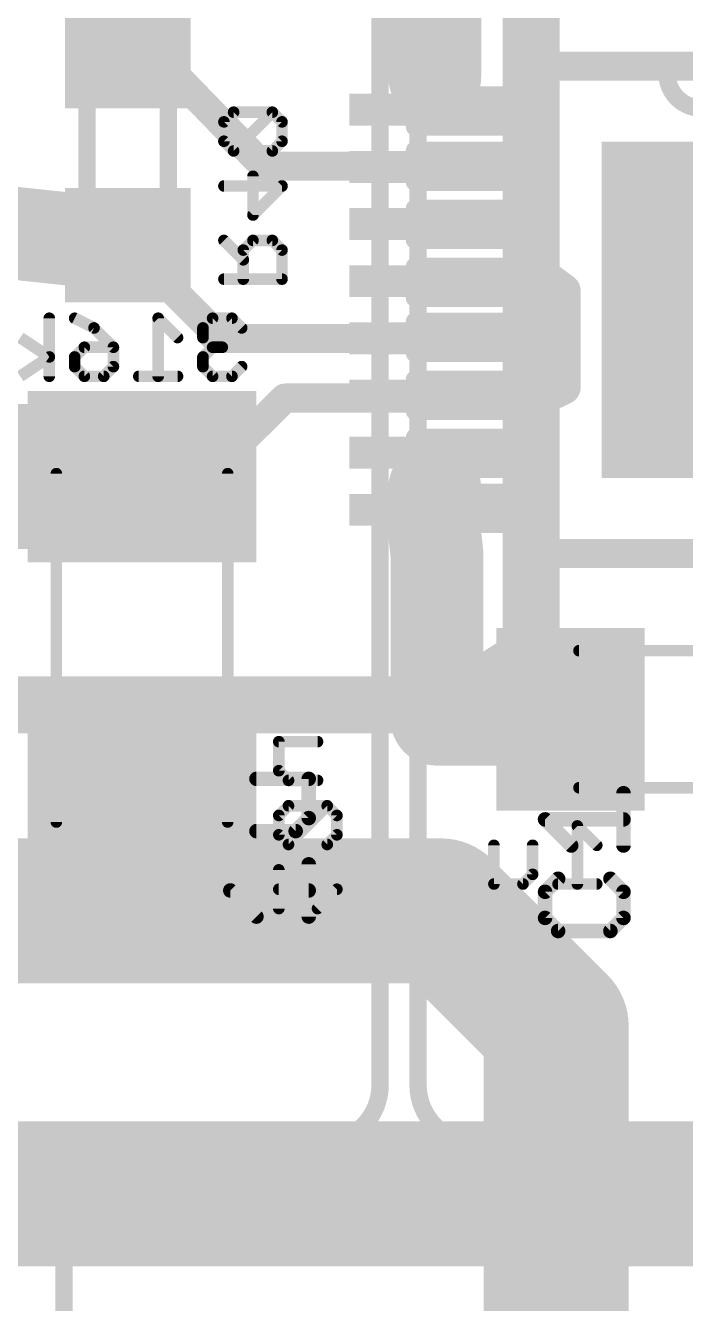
# Model space of a CAD drawing. Header units: inches. Extents: x -5 to 142, y -3 to 122.
# Drawn here: x 31.23 to 37.01, y 44.76 to 55.95 of the extents above; entities that cross this region are included whole.
import ezdxf

# ---------------------------------------------------------------- set-up
doc = ezdxf.new("R2010")
doc.units = ezdxf.units.IN
doc.header["$MEASUREMENT"] = 0
for name, color, linetype in [('1', 22, 'Continuous'), ('16', 175, 'Continuous'), ('18', 82, 'Continuous'), ('21', 253, 'Continuous'), ('22', 253, 'Continuous'), ('25', 253, 'Continuous'), ('26', 253, 'Continuous'), ('27', 253, 'Continuous'), ('28', 253, 'Continuous'), ('52', 253, 'Continuous')]:
    doc.layers.add(name, color=color, linetype=linetype)

# ---------------------------------------------------------------- blocks, each defined once
blk = doc.blocks.new('RECT')
blk.add_solid([(-0.5, -0.5), (0.5, -0.5), (-0.5, 0.5), (0.5, 0.5)])
blk = doc.blocks.new('ROUNDV')
at = {"const_width": 0.5}
blk.add_lwpolyline([(0, -0.25, 1), (0, 0.25, 1), (0, -0.25)], format="xyb", dxfattribs=at)

msp = doc.modelspace()

# ---------------------------------------------------------------- linework, layer by layer
at = {"layer": '1'}
for points, const_width in [([(35.6562, 56.5938), (35.6562, 50.4375)], 0.5), ([(35.6562, 50.4375), (34.9688, 50)], 0.5), ([(34.9688, 50), (30.25, 50)], 0.5), ([(29, 48.197), (34.8655, 48.197)], 1.27), ([(34.8655, 48.197), (35.875, 47.1875)], 1.27), ([(35.875, 47.1875), (35.875, 44.025)], 1.27)]:
    msp.add_lwpolyline(points, dxfattribs=dict(at, const_width=const_width))
for points, const_width in [([(35.7234, 50.332, 1), (35.5891, 50.543)], 0.25), ([(35.5312, 50.4375, 1), (35.7812, 50.4375)], 0.25), ([(34.9688, 49.875, 1), (34.9688, 50.125)], 0.25), ([(34.9016, 50.1055, 1), (35.0359, 49.8945)], 0.25), ([(35.09, 48.4215, 1), (34.641, 47.9725)], 0.635), ([(34.8655, 47.8795, 1), (34.8655, 48.5145)], 0.635), ([(36.1925, 47.1875, 1), (35.5575, 47.1875)], 0.635), ([(35.6505, 46.963, 1), (36.0995, 47.412)], 0.635)]:
    msp.add_lwpolyline(points, format="xyb", dxfattribs=dict(at, const_width=const_width))
at = {"layer": '16'}
for points, const_width in [([(32.125, 57.275), (32.125, 55.725)], 0.8128), ([(34.8125, 55.5), (34.8125, 56.9375)], 0.8128), ([(32.125, 55.725), (32.3375, 55.725)], 0.254), ([(32.3375, 55.725), (33.3125, 54.7188)], 0.254), ([(34.8323, 55.2928), (34.8125, 55.5)], 0.254), ([(34.8323, 55.2113), (34.8323, 55.2928)], 0.254), ([(33.3125, 54.7188), (34.7932, 54.7188)], 0.254), ([(34.7932, 54.7188), (34.8323, 54.711)], 0.254), ([(30, 54.25), (32.125, 54.025)], 0.8128), ([(32.9402, 53.2098), (32.125, 54.025)], 0.254), ([(34.8323, 53.7102), (35.8211, 53.7102)], 0.3048), ([(35.8211, 53.7102), (35.9375, 53.625)], 0.3048), ([(35.9375, 53.625), (35.9375, 52.7812)], 0.3048), ([(34.8323, 53.2098), (32.9402, 53.2098)], 0.254), ([(35.9375, 52.7812), (35.875, 52.75)], 0.3048), ([(32.8125, 52), (33.5, 52.6875)], 0.254), ([(33.5, 52.6875), (34.8103, 52.6875)], 0.254), ([(34.8728, 52.75), (34.8323, 52.7094)], 0.3048), ([(34.8103, 52.6875), (34.8323, 52.7094)], 0.254), ([(35.875, 52.75), (34.8728, 52.75)], 0.3048), ([(32.25, 52), (29.625, 52)], 1.27), ([(34.8125, 51.8962), (34.8125, 51.5)], 0.8128), ([(34.8323, 52.2091), (34.8323, 51.7087)], 0.254), ([(32.25, 52), (32.8125, 52)], 0.254), ([(34.8323, 51.7087), (34.8125, 51.8962)], 0.254), ([(34.8125, 51.5), (34.8323, 51.3125)], 0.8128), ([(34.8323, 51.3125), (34.8323, 49.875)], 0.8128), ([(36, 49.875), (34.8323, 49.875)], 0.8128), ([(41.7812, 45.7188), (26.8125, 45.7188)], 1.27)]:
    msp.add_lwpolyline(points, dxfattribs=dict(at, const_width=const_width))
for points, const_width in [([(31.9218, 55.725, 1), (32.3282, 55.725)], 0.4064), ([(32.125, 55.7885, 1), (32.125, 55.6615)], 0.127), ([(32.3831, 55.7692, 1), (32.2919, 55.6808)], 0.127), ([(32.3375, 55.6615, 1), (32.3375, 55.7885)], 0.127), ([(34.6093, 55.5, 1), (35.0157, 55.5)], 0.4064), ([(34.8757, 55.506, 1), (34.7493, 55.494)], 0.127), ([(34.8957, 55.2928, 1), (34.7688, 55.2928)], 0.127), ([(34.7688, 55.2113, 1), (34.8957, 55.2113)], 0.127), ([(34.769, 55.2867, 1), (34.8955, 55.2988)], 0.127), ([(33.3125, 54.7823, 1), (33.3125, 54.6552)], 0.127), ([(33.2669, 54.6746, 1), (33.3581, 54.7629)], 0.127), ([(34.8056, 54.781, 1), (34.7808, 54.6565)], 0.127), ([(34.7932, 54.6552, 1), (34.7932, 54.7823)], 0.127), ([(34.8198, 54.6487, 1), (34.8447, 54.7732)], 0.127), ([(32.1036, 53.8229, 1), (32.1464, 54.2271)], 0.4064), ([(32.1699, 54.0699, 1), (32.0801, 53.9801)], 0.127), ([(34.8323, 53.7864, 1), (34.8323, 53.634)], 0.1524), ([(35.8661, 53.7717, 1), (35.7761, 53.6487)], 0.1524), ([(35.8211, 53.634, 1), (35.8211, 53.7864)], 0.1524), ([(36.0137, 53.625, 1), (35.8613, 53.625)], 0.1524), ([(35.8925, 53.5635, 1), (35.9825, 53.6865)], 0.1524), ([(32.9402, 53.2733, 1), (32.9402, 53.1463)], 0.127), ([(32.8953, 53.1649, 1), (32.9851, 53.2547)], 0.127), ([(34.8323, 53.1463, 1), (34.8323, 53.2733)], 0.127), ([(35.9716, 52.7131, 1), (35.9034, 52.8494)], 0.1524), ([(33.5, 52.751, 1), (33.5, 52.624)], 0.127), ([(33.5449, 52.6426, 1), (33.4551, 52.7324)], 0.127), ([(34.7784, 52.7633, 1), (34.8861, 52.6555)], 0.1524), ([(34.8728, 52.8262, 1), (34.8728, 52.6738)], 0.1524), ([(34.8772, 52.6645, 1), (34.7873, 52.7543)], 0.127), ([(34.9267, 52.6961, 1), (34.8189, 52.8039)], 0.1524), ([(34.8103, 52.624, 1), (34.8103, 52.751)], 0.127), ([(35.8409, 52.8182, 1), (35.9091, 52.6818)], 0.1524), ([(35.8613, 52.7812, 1), (36.0137, 52.7812)], 0.1524), ([(35.875, 52.6738, 1), (35.875, 52.8262)], 0.1524), ([(34.7654, 52.7324, 1), (34.8552, 52.6426)], 0.127), ([(32.25, 51.6825, 1), (32.25, 52.3175)], 0.635), ([(35.0157, 51.8962, 1), (34.6093, 51.8962)], 0.4064), ([(34.8957, 52.2091, 1), (34.7688, 52.2091)], 0.127), ([(32.25, 52.0635, 1), (32.25, 51.9365)], 0.127), ([(32.7676, 52.0449, 1), (32.8574, 51.9551)], 0.127), ([(32.8125, 51.9365, 1), (32.8125, 52.0635)], 0.127), ([(34.8757, 51.9028, 1), (34.7493, 51.8895)], 0.127), ([(35.0146, 51.5213, 1), (34.6104, 51.4787)], 0.4064), ([(34.6093, 51.5, 1), (35.0157, 51.5)], 0.4064), ([(35.0355, 51.3125, 1), (34.629, 51.3125)], 0.4064), ([(34.7688, 51.7087, 1), (34.8957, 51.7087)], 0.127), ([(34.7691, 51.702, 1), (34.8954, 51.7153)], 0.127), ([(34.6302, 51.2912, 1), (35.0343, 51.3338)], 0.4064), ([(34.8323, 50.0782, 1), (34.8323, 49.6718)], 0.4064), ([(36, 49.6718, 1), (36, 50.0782)], 0.4064), ([(34.629, 49.875, 1), (35.0355, 49.875)], 0.4064)]:
    msp.add_lwpolyline(points, format="xyb", dxfattribs=dict(at, const_width=const_width))
at = {"layer": '21', "const_width": 0.1524}
for points in [[(34.334, 72.327), (34.334, 46.673)], [(34.666, 46.673), (34.666, 72.327)], [(33.826, 46.165), (24.174, 46.165)], [(44.826, 46.165), (35.174, 46.165)], [(31.314, 45.524), (30.679, 45.524)], [(31.568, 45.27), (31.568, 42.73)]]:
    msp.add_lwpolyline(points, dxfattribs=at)
at = {"layer": '21'}
for points, const_width in [([(33.826, 46.165, 0.4142), (34.334, 46.673)], 0.1524), ([(34.3721, 46.673, 1), (34.2959, 46.673)], 0.0762), ([(34.2959, 46.673, 1), (34.3721, 46.673)], 0.0762), ([(34.666, 46.673, 0.4142), (35.174, 46.165)], 0.1524), ([(34.7041, 46.673, 1), (34.6279, 46.673)], 0.0762), ([(34.6279, 46.673, 1), (34.7041, 46.673)], 0.0762), ([(33.826, 46.2031, 1), (33.826, 46.1269)], 0.0762), ([(33.826, 46.1269, 1), (33.826, 46.2031)], 0.0762), ([(35.174, 46.2031, 1), (35.174, 46.1269)], 0.0762), ([(35.174, 46.1269, 1), (35.174, 46.2031)], 0.0762), ([(31.568, 45.27, 0.4142), (31.314, 45.524)], 0.1524), ([(31.314, 45.5621, 1), (31.314, 45.4859)], 0.0762), ([(31.314, 45.4859, 1), (31.314, 45.5621)], 0.0762), ([(31.6061, 45.27, 1), (31.5299, 45.27)], 0.0762), ([(31.5299, 45.27, 1), (31.6061, 45.27)], 0.0762)]:
    msp.add_lwpolyline(points, format="xyb", dxfattribs=dict(at, const_width=const_width))
at = {"layer": '22', "const_width": 0.1524}
for points in [[(35.7276, 55.6444), (38.5724, 55.6444)], [(38.5724, 51.2756), (35.7276, 51.2756)]]:
    msp.add_lwpolyline(points, dxfattribs=at)
at = {"layer": '22', "const_width": 0.0762}
for points in [[(35.7276, 55.6825, 1), (35.7276, 55.6063)], [(35.7276, 51.3137, 1), (35.7276, 51.2375)]]:
    msp.add_lwpolyline(points, format="xyb", dxfattribs=at)
at = {"layer": '25', "const_width": 0.0635}
for points in [[(36.4961, 49.2267, 1), (36.4325, 49.2267)], [(35.7779, 49.0296, 1), (35.7779, 48.9661)], [(35.8004, 49.0203, 1), (35.7555, 48.9754)], [(36.4643, 48.9661, 1), (36.4643, 49.0296)], [(35.9843, 48.7466, 1), (36.0292, 48.7915)], [(36.4325, 48.7691, 1), (36.4961, 48.7691)], [(35.9148, 48.4558, 1), (35.8699, 48.5007)], [(36.3724, 48.5007, 1), (36.3275, 48.4558)], [(35.8097, 48.3639, 1), (35.7462, 48.3639)], [(35.7555, 48.3863, 1), (35.8004, 48.3414)], [(36.4961, 48.3639, 1), (36.4325, 48.3639)], [(36.4418, 48.3414, 1), (36.4868, 48.3863)], [(35.7462, 48.1351, 1), (35.8097, 48.1351)], [(35.8004, 48.1575, 1), (35.7555, 48.1126)], [(36.4325, 48.1351, 1), (36.4961, 48.1351)], [(36.4868, 48.1126, 1), (36.4418, 48.1575)], [(35.8923, 48.0524, 1), (35.8923, 47.9889)], [(35.8699, 47.9982, 1), (35.9148, 48.0431)], [(36.3275, 48.0431, 1), (36.3724, 47.9982)], [(36.3499, 47.9889, 1), (36.3499, 48.0524)]]:
    msp.add_lwpolyline(points, format="xyb", dxfattribs=at)
at = {"layer": '25', "const_width": 0.127}
for points in [[(36.4643, 48.7691), (36.4643, 49.2267)], [(36.0067, 48.7691), (35.7779, 48.9979)], [(35.7779, 48.9979), (36.4643, 48.9979)], [(35.8923, 48.4783), (35.7779, 48.3639)], [(36.4643, 48.3639), (36.3499, 48.4783)], [(35.7779, 48.3639), (35.7779, 48.1351)], [(36.4643, 48.1351), (36.4643, 48.3639)], [(35.7779, 48.1351), (35.8923, 48.0207)], [(36.3499, 48.0207), (36.4643, 48.1351)], [(35.8923, 48.0207), (36.3499, 48.0207)]]:
    msp.add_lwpolyline(points, dxfattribs=at)
at = {"layer": '26', "const_width": 0.1016}
for points in [[(33.0518, 55.1899), (32.9671, 55.1051)], [(33.3907, 55.1899), (33.0518, 55.1899)], [(33.0518, 54.8509), (33.3907, 55.1899)], [(33.4755, 55.1051), (33.3907, 55.1899)], [(32.9671, 55.1051), (32.9671, 54.9357)], [(33.4755, 54.9357), (33.4755, 55.1051)], [(32.9671, 54.9357), (33.0518, 54.8509)], [(33.3907, 54.8509), (33.4755, 54.9357)], [(33.0518, 54.8509), (33.3907, 54.8509)], [(33.2213, 54.2896), (33.2213, 54.6286)], [(32.9671, 54.5438), (33.4755, 54.5438)], [(33.4755, 54.5438), (33.2213, 54.2896)], [(33.1365, 53.8978), (32.9671, 54.0673)], [(33.2213, 54.0673), (33.1365, 53.9825)], [(33.3907, 54.0673), (33.2213, 54.0673)], [(33.4755, 53.9825), (33.3907, 54.0673)], [(33.1365, 53.9825), (33.1365, 53.7283)], [(33.4755, 53.7283), (33.4755, 53.9825)], [(32.9671, 53.7283), (33.4755, 53.7283)]]:
    msp.add_lwpolyline(points, dxfattribs=at)
at = {"layer": '26', "const_width": 0.0508}
for points in [[(33.0518, 55.2153, 1), (33.0518, 55.1645)], [(33.0697, 55.1719, 1), (33.0338, 55.2078)], [(33.4087, 55.2078, 1), (33.3728, 55.1719)], [(33.4087, 55.1719, 1), (33.3728, 55.2078)], [(33.3907, 55.1645, 1), (33.3907, 55.2153)], [(32.9925, 55.1051, 1), (32.9416, 55.1051)], [(32.9491, 55.1231, 1), (32.985, 55.0872)], [(33.5009, 55.1051, 1), (33.4501, 55.1051)], [(33.4575, 55.0872, 1), (33.4934, 55.1231)], [(32.9416, 54.9357, 1), (32.9925, 54.9357)], [(32.985, 54.9536, 1), (32.9491, 54.9177)], [(33.4501, 54.9357, 1), (33.5009, 54.9357)], [(33.4934, 54.9177, 1), (33.4575, 54.9536)], [(33.0518, 54.8763, 1), (33.0518, 54.8255)], [(33.0338, 54.8689, 1), (33.0697, 54.833)], [(33.0338, 54.833, 1), (33.0697, 54.8689)], [(33.3728, 54.8689, 1), (33.4087, 54.833)], [(33.3907, 54.8255, 1), (33.3907, 54.8763)], [(33.2467, 54.6286, 1), (33.1959, 54.6286)], [(32.9671, 54.5692, 1), (32.9671, 54.5184)], [(33.4934, 54.5259, 1), (33.4575, 54.5618)], [(33.4755, 54.5184, 1), (33.4755, 54.5692)], [(33.2033, 54.3076, 1), (33.2392, 54.2716)], [(33.1959, 54.2896, 1), (33.2467, 54.2896)], [(32.985, 54.0852, 1), (32.9491, 54.0493)], [(33.2213, 54.0927, 1), (33.2213, 54.0419)], [(33.2392, 54.0493, 1), (33.2033, 54.0852)], [(33.4087, 54.0852, 1), (33.3728, 54.0493)], [(33.3907, 54.0419, 1), (33.3907, 54.0927)], [(33.1619, 53.9825, 1), (33.1111, 53.9825)], [(33.1186, 54.0005, 1), (33.1545, 53.9646)], [(33.1186, 53.8798, 1), (33.1545, 53.9157)], [(33.5009, 53.9825, 1), (33.4501, 53.9825)], [(33.4575, 53.9646, 1), (33.4934, 54.0005)], [(32.9671, 53.7537, 1), (32.9671, 53.7029)], [(33.1111, 53.7283, 1), (33.1619, 53.7283)], [(33.4501, 53.7283, 1), (33.5009, 53.7283)], [(33.4755, 53.7029, 1), (33.4755, 53.7537)]]:
    msp.add_lwpolyline(points, format="xyb", dxfattribs=at)
at = {"layer": '27', "const_width": 0.127}
for points in [[(33.7093, 49.3527), (33.2517, 49.3527)], [(33.7093, 49.0095), (33.7093, 49.3527)], [(33.5949, 48.8951), (33.7093, 49.0095)], [(33.2517, 48.8951), (33.5949, 48.8951)], [(33.7093, 48.1467), (33.7093, 48.6043)], [(33.2517, 48.1467), (33.0229, 48.3755)], [(33.0229, 48.3755), (33.7093, 48.3755)]]:
    msp.add_lwpolyline(points, dxfattribs=at)
at = {"layer": '27', "const_width": 0.0635}
for points in [[(33.2517, 49.3844, 1), (33.2517, 49.3209)], [(33.7411, 49.3527, 1), (33.6776, 49.3527)], [(33.7093, 49.3209, 1), (33.7093, 49.3844)], [(33.6776, 49.0095, 1), (33.7411, 49.0095)], [(33.7318, 48.987, 1), (33.6868, 49.0319)], [(33.2517, 48.9268, 1), (33.2517, 48.8633)], [(33.5725, 48.9175, 1), (33.6174, 48.8726)], [(33.5949, 48.8633, 1), (33.5949, 48.9268)], [(33.7411, 48.6043, 1), (33.6776, 48.6043)], [(33.0229, 48.4072, 1), (33.0229, 48.3437)], [(33.0454, 48.3979, 1), (33.0005, 48.353)], [(33.7093, 48.3437, 1), (33.7093, 48.4072)], [(33.2293, 48.1242, 1), (33.2742, 48.1691)], [(33.6776, 48.1467, 1), (33.7411, 48.1467)]]:
    msp.add_lwpolyline(points, format="xyb", dxfattribs=at)
at = {"layer": '28', "const_width": 0.1016}
for points in [[(31.4382, 52.8774), (31.4382, 53.3859)], [(31.6606, 53.3859), (31.83, 53.3011)], [(32.5608, 53.2164), (32.3914, 53.3859)], [(32.3914, 53.3859), (32.3914, 52.8774)], [(32.8679, 53.3859), (32.7832, 53.3011)], [(33.0374, 53.3859), (32.8679, 53.3859)], [(33.1221, 53.3011), (33.0374, 53.3859)], [(31.4382, 53.0469), (31.184, 53.2164)], [(31.83, 53.3011), (31.9995, 53.1317)], [(32.7832, 53.3011), (32.7832, 53.2164)], [(32.7832, 53.2164), (32.8679, 53.1317)], [(31.6606, 53.0469), (31.7453, 53.1317)], [(31.7453, 53.1317), (31.9995, 53.1317)], [(31.9995, 53.1317), (31.9995, 52.9622)], [(32.8679, 53.1317), (32.7832, 53.0469)], [(32.8679, 53.1317), (32.9527, 53.1317)], [(31.184, 52.8774), (31.4382, 53.0469)], [(31.6606, 52.9622), (31.6606, 53.0469)], [(32.7832, 53.0469), (32.7832, 52.9622)], [(31.7453, 52.8774), (31.6606, 52.9622)], [(31.9148, 52.8774), (31.7453, 52.8774)], [(31.9995, 52.9622), (31.9148, 52.8774)], [(32.5608, 52.8774), (32.2219, 52.8774)], [(32.7832, 52.9622), (32.8679, 52.8774)], [(32.8679, 52.8774), (33.0374, 52.8774)], [(33.0374, 52.8774), (33.1221, 52.9622)], [(33.4474, 49.4242), (33.4474, 49.6784)], [(33.4474, 49.6784), (33.7864, 49.6784)], [(33.5322, 49.3395), (33.4474, 49.4242)], [(33.7864, 49.3395), (33.5322, 49.3395)], [(33.5322, 49.1171), (33.4474, 49.0324)], [(33.8711, 49.1171), (33.5322, 49.1171)], [(33.5322, 48.7782), (33.8711, 49.1171)], [(33.9559, 49.0324), (33.8711, 49.1171)], [(33.4474, 49.0324), (33.4474, 48.8629)], [(33.9559, 48.8629), (33.9559, 49.0324)], [(33.4474, 48.8629), (33.5322, 48.7782)], [(33.8711, 48.7782), (33.9559, 48.8629)], [(36.2305, 48.771), (36.061, 48.9405)], [(36.061, 48.9405), (36.061, 48.4321)], [(33.5322, 48.7782), (33.8711, 48.7782)], [(35.3302, 48.4321), (35.3302, 48.771)], [(35.6691, 48.771), (35.6691, 48.5168)], [(33.4474, 48.2169), (33.4474, 48.5558)], [(35.6691, 48.5168), (35.5844, 48.4321)], [(35.5844, 48.4321), (35.3302, 48.4321)], [(36.2305, 48.4321), (35.8915, 48.4321)], [(33.9559, 48.3863), (33.4474, 48.3863)], [(33.7864, 48.2169), (33.9559, 48.3863)]]:
    msp.add_lwpolyline(points, dxfattribs=at)
at = {"layer": '28', "const_width": 0.0508}
for points in [[(31.4636, 53.3859, 1), (31.4128, 53.3859)], [(31.6719, 53.4086, 1), (31.6492, 53.3632)], [(32.4168, 53.3859, 1), (32.366, 53.3859)], [(32.4093, 53.4038, 1), (32.3734, 53.3679)], [(32.8679, 53.4113, 1), (32.8679, 53.3605)], [(32.8859, 53.3679, 1), (32.85, 53.4038)], [(33.0554, 53.4038, 1), (33.0194, 53.3679)], [(33.0374, 53.3605, 1), (33.0374, 53.4113)], [(31.848, 53.3191, 1), (31.8121, 53.2832)], [(31.8187, 53.2784, 1), (31.8414, 53.3239)], [(32.5429, 53.1984, 1), (32.5788, 53.2344)], [(32.8011, 53.2344, 1), (32.7652, 53.1984)], [(32.8086, 53.3011, 1), (32.7578, 53.3011)], [(32.7652, 53.3191, 1), (32.8011, 53.2832)], [(33.1042, 53.2832, 1), (33.1401, 53.3191)], [(31.7453, 53.1571, 1), (31.7453, 53.1063)], [(31.7633, 53.1137, 1), (31.7273, 53.1496)], [(32.0249, 53.1317, 1), (31.9741, 53.1317)], [(31.9816, 53.1137, 1), (32.0175, 53.1496)], [(31.9995, 53.1063, 1), (31.9995, 53.1571)], [(32.7578, 53.2164, 1), (32.8086, 53.2164)], [(32.8679, 53.1571, 1), (32.8679, 53.1063)], [(32.8859, 53.1137, 1), (32.85, 53.1496)], [(32.85, 53.1137, 1), (32.8859, 53.1496)], [(32.9527, 53.1063, 1), (32.9527, 53.1571)], [(31.4523, 53.0258, 1), (31.4241, 53.0681)], [(31.4241, 53.0258, 1), (31.4523, 53.0681)], [(31.686, 53.0469, 1), (31.6352, 53.0469)], [(31.6426, 53.0649, 1), (31.6785, 53.029)], [(32.8086, 53.0469, 1), (32.7578, 53.0469)], [(32.7652, 53.0649, 1), (32.8011, 53.029)], [(31.6785, 52.9801, 1), (31.6426, 52.9442)], [(31.6352, 52.9622, 1), (31.686, 52.9622)], [(31.7453, 52.9029, 1), (31.7453, 52.852)], [(31.9148, 52.852, 1), (31.9148, 52.9029)], [(31.9741, 52.9622, 1), (32.0249, 52.9622)], [(32.0175, 52.9442, 1), (31.9816, 52.9801)], [(32.2219, 52.9029, 1), (32.2219, 52.852)], [(32.5608, 52.852, 1), (32.5608, 52.9029)], [(32.8011, 52.9801, 1), (32.7652, 52.9442)], [(32.7578, 52.9622, 1), (32.8086, 52.9622)], [(32.8679, 52.9029, 1), (32.8679, 52.852)], [(33.0374, 52.852, 1), (33.0374, 52.9029)], [(33.1401, 52.9442, 1), (33.1042, 52.9801)], [(31.4128, 52.8774, 1), (31.4636, 52.8774)], [(31.7273, 52.8595, 1), (31.7633, 52.8954)], [(31.8968, 52.8954, 1), (31.9327, 52.8595)], [(32.366, 52.8774, 1), (32.4168, 52.8774)], [(32.85, 52.8595, 1), (32.8859, 52.8954)], [(33.0194, 52.8954, 1), (33.0554, 52.8595)], [(33.4729, 49.6784, 1), (33.422, 49.6784)], [(33.4474, 49.7038, 1), (33.4474, 49.653)], [(33.7864, 49.653, 1), (33.7864, 49.7038)], [(33.4654, 49.4422, 1), (33.4295, 49.4063)], [(33.422, 49.4242, 1), (33.4729, 49.4242)], [(33.5322, 49.3649, 1), (33.5322, 49.3141)], [(33.5142, 49.3215, 1), (33.5501, 49.3574)], [(33.7864, 49.3141, 1), (33.7864, 49.3649)], [(33.5322, 49.1425, 1), (33.5322, 49.0917)], [(33.5501, 49.0992, 1), (33.5142, 49.1351)], [(33.8891, 49.1351, 1), (33.8532, 49.0992)], [(33.8891, 49.0992, 1), (33.8532, 49.1351)], [(33.8711, 49.0917, 1), (33.8711, 49.1425)], [(33.4729, 49.0324, 1), (33.422, 49.0324)], [(33.4295, 49.0504, 1), (33.4654, 49.0144)], [(33.9813, 49.0324, 1), (33.9305, 49.0324)], [(33.9379, 49.0144, 1), (33.9738, 49.0504)], [(33.4654, 48.8809, 1), (33.4295, 48.845)], [(33.9738, 48.845, 1), (33.9379, 48.8809)], [(36.0864, 48.9405, 1), (36.0356, 48.9405)], [(36.0789, 48.9584, 1), (36.043, 48.9225)], [(33.422, 48.8629, 1), (33.4729, 48.8629)], [(33.5322, 48.8036, 1), (33.5322, 48.7528)], [(33.5142, 48.7961, 1), (33.5501, 48.7602)], [(33.5142, 48.7602, 1), (33.5501, 48.7961)], [(33.8532, 48.7961, 1), (33.8891, 48.7602)], [(33.8711, 48.7528, 1), (33.8711, 48.8036)], [(33.9305, 48.8629, 1), (33.9813, 48.8629)], [(35.3556, 48.771, 1), (35.3048, 48.771)], [(35.6945, 48.771, 1), (35.6437, 48.771)], [(36.2125, 48.753, 1), (36.2484, 48.789)], [(33.4729, 48.5558, 1), (33.422, 48.5558)], [(35.6871, 48.4988, 1), (35.6512, 48.5347)], [(35.3048, 48.4321, 1), (35.3556, 48.4321)], [(35.3302, 48.4574, 1), (35.3302, 48.4067)], [(35.5664, 48.45, 1), (35.6024, 48.4141)], [(35.5844, 48.4067, 1), (35.5844, 48.4574)], [(35.6437, 48.5168, 1), (35.6945, 48.5168)], [(35.8915, 48.4574, 1), (35.8915, 48.4067)], [(36.0356, 48.4321, 1), (36.0864, 48.4321)], [(36.2305, 48.4067, 1), (36.2305, 48.4574)], [(33.4474, 48.4117, 1), (33.4474, 48.3609)], [(33.9738, 48.3684, 1), (33.9379, 48.4043)], [(33.9559, 48.3609, 1), (33.9559, 48.4117)], [(33.422, 48.2169, 1), (33.4729, 48.2169)], [(33.7684, 48.2348, 1), (33.8044, 48.1989)]]:
    msp.add_lwpolyline(points, format="xyb", dxfattribs=at)
at = {"layer": '52'}
for points, const_width in [([(35.6006, 51.3772), (35.6006, 55.5428)], 0.1524), ([(35.6006, 55.5428), (36.8452, 55.5428)], 0.1524), ([(36.8452, 55.5428), (38.6994, 55.5428)], 0.1524), ([(34.6354, 55.0602), (34.6354, 55.3396)], 0.1524), ([(34.6354, 55.3396), (35.6006, 55.3396)], 0.1524), ([(35.6006, 55.3396), (35.6006, 55.0602)], 0.1524), ([(31.769, 54.443), (31.769, 55.307)], 0.1524), ([(32.481, 55.307), (32.481, 54.443)], 0.1524), ([(35.6006, 55.0602), (34.6354, 55.0602)], 0.1524), ([(34.6354, 54.5776), (34.6354, 54.857)], 0.1524), ([(34.6354, 54.857), (35.6006, 54.857)], 0.1524), ([(35.6006, 54.857), (35.6006, 54.5776)], 0.1524), ([(35.6006, 54.5776), (34.6354, 54.5776)], 0.1524), ([(34.6354, 54.0696), (34.6354, 54.349)], 0.1524), ([(34.6354, 54.349), (35.6006, 54.349)], 0.1524), ([(35.6006, 54.349), (35.6006, 54.0696)], 0.1524), ([(35.6006, 54.0696), (34.6354, 54.0696)], 0.1524), ([(34.6354, 53.5616), (34.6354, 53.841)], 0.1524), ([(34.6354, 53.841), (35.6006, 53.841)], 0.1524), ([(35.6006, 53.841), (35.6006, 53.5616)], 0.1524), ([(35.6006, 53.5616), (34.6354, 53.5616)], 0.1524), ([(34.6354, 53.079), (34.6354, 53.3584)], 0.1524), ([(34.6354, 53.3584), (35.6006, 53.3584)], 0.1524), ([(35.6006, 53.3584), (35.6006, 53.079)], 0.1524), ([(35.6006, 53.079), (34.6354, 53.079)], 0.1524), ([(34.6354, 52.571), (34.6354, 52.8504)], 0.1524), ([(34.6354, 52.8504), (35.6006, 52.8504)], 0.1524), ([(35.6006, 52.8504), (35.6006, 52.571)], 0.1524), ([(35.6006, 52.571), (34.6354, 52.571)], 0.1524), ([(34.61, 52.063), (34.6354, 52.3424)], 0.1524), ([(34.6354, 52.3424), (35.6006, 52.3424)], 0.1524), ([(35.6006, 52.3424), (35.6006, 52.063)], 0.1524), ([(31.5, 52.025), (31.5, 48.975)], 0.1016), ([(33, 48.975), (33, 52.025)], 0.1016), ([(35.6006, 52.063), (34.61, 52.063)], 0.1524), ([(34.61, 51.5804), (34.61, 51.8598)], 0.1524), ([(34.61, 51.8598), (35.6006, 51.8598)], 0.1524), ([(35.6006, 51.8598), (35.6006, 51.5804)], 0.1524), ([(35.6006, 51.5804), (34.61, 51.5804)], 0.1524), ([(38.6994, 51.3772), (35.6006, 51.3772)], 0.1524), ([(37.925, 50.475), (36.075, 50.475)], 0.1016), ([(36.075, 49.275), (37.925, 49.275)], 0.1016)]:
    msp.add_lwpolyline(points, dxfattribs=dict(at, const_width=const_width))
for points, const_width in [([(35.6387, 55.5428, 1), (35.5625, 55.5428)], 0.0762), ([(35.6006, 55.5809, 1), (35.6006, 55.5047)], 0.0762), ([(36.8452, 55.5428, 1), (37.4548, 55.5174)], 0.1524), ([(36.8452, 55.5809, 1), (36.8452, 55.5047)], 0.0762), ([(36.8833, 55.5412, 1), (36.8071, 55.5444)], 0.0762), ([(36.8452, 55.5047, 1), (36.8452, 55.5809)], 0.0762), ([(34.6735, 55.3396, 1), (34.5973, 55.3396)], 0.0762), ([(34.6354, 55.3777, 1), (34.6354, 55.3015)], 0.0762), ([(35.6387, 55.3396, 1), (35.5625, 55.3396)], 0.0762), ([(35.6006, 55.3015, 1), (35.6006, 55.3777)], 0.0762), ([(31.8071, 55.307, 1), (31.7309, 55.307)], 0.0762), ([(32.5191, 55.307, 1), (32.4429, 55.307)], 0.0762), ([(34.6354, 55.0983, 1), (34.6354, 55.0221)], 0.0762), ([(34.5973, 55.0602, 1), (34.6735, 55.0602)], 0.0762), ([(35.5625, 55.0602, 1), (35.6387, 55.0602)], 0.0762), ([(35.6006, 55.0221, 1), (35.6006, 55.0983)], 0.0762), ([(34.6735, 54.857, 1), (34.5973, 54.857)], 0.0762), ([(34.6354, 54.8951, 1), (34.6354, 54.8189)], 0.0762), ([(35.6387, 54.857, 1), (35.5625, 54.857)], 0.0762), ([(35.6006, 54.8189, 1), (35.6006, 54.8951)], 0.0762), ([(34.6354, 54.6157, 1), (34.6354, 54.5395)], 0.0762), ([(34.5973, 54.5776, 1), (34.6735, 54.5776)], 0.0762), ([(35.5625, 54.5776, 1), (35.6387, 54.5776)], 0.0762), ([(35.6006, 54.5395, 1), (35.6006, 54.6157)], 0.0762), ([(31.7309, 54.443, 1), (31.8071, 54.443)], 0.0762), ([(32.4429, 54.443, 1), (32.5191, 54.443)], 0.0762), ([(34.6735, 54.349, 1), (34.5973, 54.349)], 0.0762), ([(34.6354, 54.3871, 1), (34.6354, 54.3109)], 0.0762), ([(35.6387, 54.349, 1), (35.5625, 54.349)], 0.0762), ([(35.6006, 54.3109, 1), (35.6006, 54.3871)], 0.0762), ([(34.6354, 54.1077, 1), (34.6354, 54.0315)], 0.0762), ([(34.5973, 54.0696, 1), (34.6735, 54.0696)], 0.0762), ([(35.5625, 54.0696, 1), (35.6387, 54.0696)], 0.0762), ([(35.6006, 54.0315, 1), (35.6006, 54.1077)], 0.0762), ([(34.6735, 53.841, 1), (34.5973, 53.841)], 0.0762), ([(34.6354, 53.8791, 1), (34.6354, 53.8029)], 0.0762), ([(35.6387, 53.841, 1), (35.5625, 53.841)], 0.0762), ([(35.6006, 53.8029, 1), (35.6006, 53.8791)], 0.0762), ([(34.6354, 53.5997, 1), (34.6354, 53.5235)], 0.0762), ([(34.5973, 53.5616, 1), (34.6735, 53.5616)], 0.0762), ([(35.5625, 53.5616, 1), (35.6387, 53.5616)], 0.0762), ([(35.6006, 53.5235, 1), (35.6006, 53.5997)], 0.0762), ([(34.6735, 53.3584, 1), (34.5973, 53.3584)], 0.0762), ([(34.6354, 53.3965, 1), (34.6354, 53.3203)], 0.0762), ([(35.6387, 53.3584, 1), (35.5625, 53.3584)], 0.0762), ([(35.6006, 53.3203, 1), (35.6006, 53.3965)], 0.0762), ([(34.6354, 53.1171, 1), (34.6354, 53.0409)], 0.0762), ([(35.6006, 53.0409, 1), (35.6006, 53.1171)], 0.0762), ([(34.5973, 53.079, 1), (34.6735, 53.079)], 0.0762), ([(35.5625, 53.079, 1), (35.6387, 53.079)], 0.0762), ([(34.6735, 52.8504, 1), (34.5973, 52.8504)], 0.0762), ([(34.6354, 52.8885, 1), (34.6354, 52.8123)], 0.0762), ([(35.6387, 52.8504, 1), (35.5625, 52.8504)], 0.0762), ([(35.6006, 52.8123, 1), (35.6006, 52.8885)], 0.0762), ([(34.6354, 52.6091, 1), (34.6354, 52.5329)], 0.0762), ([(34.5973, 52.571, 1), (34.6735, 52.571)], 0.0762), ([(35.5625, 52.571, 1), (35.6387, 52.571)], 0.0762), ([(35.6006, 52.5329, 1), (35.6006, 52.6091)], 0.0762), ([(34.6354, 52.3805, 1), (34.6354, 52.3043)], 0.0762), ([(34.6733, 52.339, 1), (34.5975, 52.3458)], 0.0762), ([(35.6387, 52.3424, 1), (35.5625, 52.3424)], 0.0762), ([(35.6006, 52.3043, 1), (35.6006, 52.3805)], 0.0762), ([(31.5254, 52.025, 1), (31.4746, 52.025)], 0.0508), ([(33.0254, 52.025, 1), (32.9746, 52.025)], 0.0508), ([(34.61, 52.1011, 1), (34.61, 52.0249)], 0.0762), ([(34.5721, 52.0664, 1), (34.6479, 52.0596)], 0.0762), ([(35.5625, 52.063, 1), (35.6387, 52.063)], 0.0762), ([(35.6006, 52.0249, 1), (35.6006, 52.1011)], 0.0762), ([(34.6481, 51.8598, 1), (34.5719, 51.8598)], 0.0762), ([(34.61, 51.8979, 1), (34.61, 51.8217)], 0.0762), ([(35.6387, 51.8598, 1), (35.5625, 51.8598)], 0.0762), ([(35.6006, 51.8217, 1), (35.6006, 51.8979)], 0.0762), ([(34.61, 51.6185, 1), (34.61, 51.5423)], 0.0762), ([(34.5719, 51.5804, 1), (34.6481, 51.5804)], 0.0762), ([(35.5625, 51.5804, 1), (35.6387, 51.5804)], 0.0762), ([(35.6006, 51.5423, 1), (35.6006, 51.6185)], 0.0762), ([(35.6006, 51.4153, 1), (35.6006, 51.3391)], 0.0762), ([(35.5625, 51.3772, 1), (35.6387, 51.3772)], 0.0762), ([(36.075, 50.5004, 1), (36.075, 50.4496)], 0.0508), ([(36.075, 49.3004, 1), (36.075, 49.2496)], 0.0508), ([(31.4746, 48.975, 1), (31.5254, 48.975)], 0.0508), ([(32.9746, 48.975, 1), (33.0254, 48.975)], 0.0508)]:
    msp.add_lwpolyline(points, format="xyb", dxfattribs=dict(at, const_width=const_width))

# ---------------------------------------------------------------- block references
at = {"layer": '16', "yscale": 1.1, "rotation": 90}
for p in [(32.125, 55.725), (32.125, 54.025)]:
    msp.add_blockref('RECT', p, dxfattribs=at)
at = {"layer": '16'}
for p, xscale, yscale, rotation in [((34.8323, 55.2113), 1.5367, 0.2794, 180), ((34.8323, 54.711), 1.5367, 0.2794, 180), ((37.15, 53.46), 1.7526, 2.9464, 180), ((34.8323, 54.2106), 1.5367, 0.2794, 180), ((34.8323, 53.7102), 1.5367, 0.2794, 180), ((34.8323, 53.2098), 1.5367, 0.2794, 180), ((34.8323, 52.7094), 1.5367, 0.2794, 180), ((32.25, 52), 1.5, 2, 270), ((34.8323, 52.2091), 1.5367, 0.2794, 180), ((34.8323, 51.7087), 1.5367, 0.2794, 180), ((36, 49.875), 1.3, 1.6, 180), ((32.25, 49), 1.5, 2, 270)]:
    msp.add_blockref('RECT', p, dxfattribs=dict(at, xscale=xscale, yscale=yscale, rotation=rotation))
at = {"layer": '18'}
for xscale, yscale in [(1.27, 1.27), (1.27, 1.27), (1.2064, 1.2064), (1.2064, 1.2064)]:
    msp.add_blockref('ROUNDV', (37.15, 53.5), dxfattribs=dict(at, xscale=xscale, yscale=yscale))
at = {"layer": '52'}
for p, xscale, yscale, rotation in [((32.125, 55.51), 0.4064, 0.8636, 90), ((32.125, 54.24), 0.4064, 0.8636, 90), ((32.25, 51.85), 0.5, 1.6, 270), ((36.25, 49.875), 0.5, 1.3, 180), ((32.25, 49.15), 0.5, 1.6, 270)]:
    msp.add_blockref('RECT', p, dxfattribs=dict(at, xscale=xscale, yscale=yscale, rotation=rotation))

doc.saveas('drawing.dxf')
